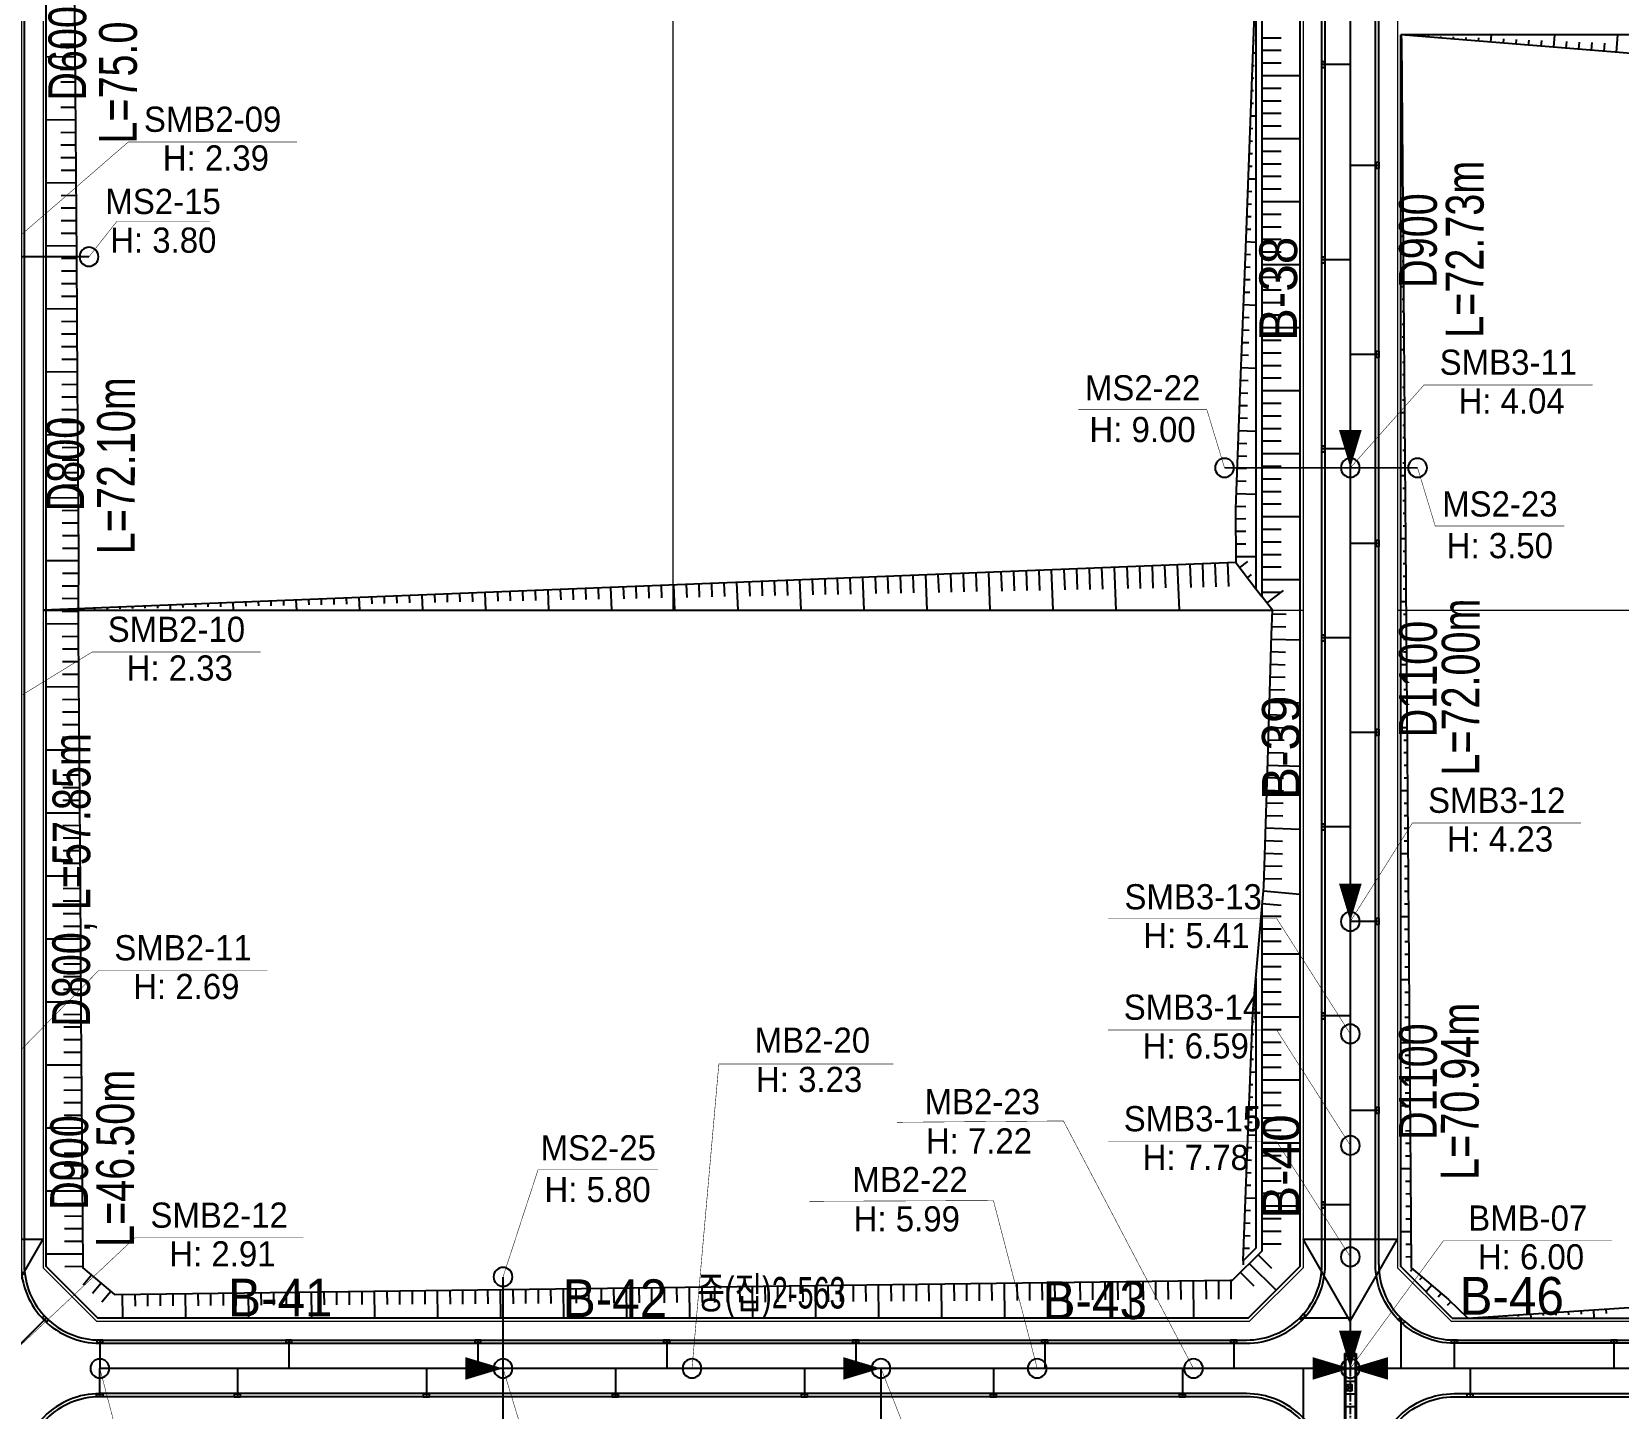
# Model space of a CAD drawing. Extents: x 230860 to 235519, y 342878 to 344985.
# Drawn here: x 232690.6 to 232942.4, y 343612.6 to 343831.1 of the extents above; entities that cross this region are included whole.
import ezdxf
from ezdxf.enums import TextEntityAlignment as Align

# ---------------------------------------------------------------- set-up
doc = ezdxf.new("R2010")
doc.units = 0
doc.linetypes.add('CENTER', pattern=[2, 1.25, -0.25, 0.25, -0.25])
for name, color, linetype in [('##L형측구', 8, 'Continuous'), ('##보도', 3, 'Continuous'), ('CE-SLOP-FILL', 9, 'Continuous'), ('MN info M1', 2, 'Continuous'), ('PCBOX', 150, 'Continuous'), ('storm_2호 우수받이', 1, 'Continuous'), ('storm_arrow', 7, 'Continuous'), ('storm_MH', 2, 'Continuous'), ('storm_pipe dia_length', 7, 'Continuous'), ('storm_pipe text', 1, 'Continuous'), ('도로시종점', 1, 'Continuous'), ('맨홀(지구)', 2, 'Continuous'), ('맨홀지시선', 7, 'Continuous'), ('블록맨홀', 1, 'Continuous')]:
    doc.layers.add(name, color=color, linetype=linetype)
for name, color, linetype, lineweight in [('00_도로_계획선', 7, 'Continuous', 0), ('0_도로명', 7, 'Continuous', 0), ('0_획지경계선', 8, 'Continuous', 5), ('storm_pipe', 160, 'Continuous', 30)]:
    doc.layers.add(name, color=color, linetype=linetype, lineweight=lineweight)
doc.styles.get("Standard").update_dxf_attribs({"font": 'Dotum.TTF'})
doc.styles.add('스타일1', font='H2HDRM.TTF')

# ---------------------------------------------------------------- blocks, each defined once
blk = doc.blocks.new('1')
at = {"layer": 'storm_MH', "flags": 128}
blk.add_lwpolyline([(-0.75, 0, 1), (0.75, 0, 1)], format="xyb", close=True, dxfattribs=at)
blk = doc.blocks.new('A$C5C727840')
at = {"layer": '맨홀(지구)', "linetype": 'Continuous'}
blk.add_lwpolyline([(0, 0.9), (0, 0), (0.9, 0), (0.9, 0.9)], close=True, dxfattribs=at)
for points in [[(0.9, 0), (0, 0.9)], [(0, 0), (0.9, 0.9)]]:
    blk.add_lwpolyline(points, dxfattribs=at)

msp = doc.modelspace()

# ---------------------------------------------------------------- linework, layer by layer
at = {"layer": '##L형측구'}
for points in [[(233066.052, 343634.475, -0.3927602), (233053.586, 343622.897), (232916.401, 343622.897, -0.4142136), (232903.901, 343635.397), (232903.901, 344044.966), (232905.651, 344060.255), (232905.651, 344072.691, -0.2012258), (232910.588, 344084.462, 0.2422778), (232914.965, 344097.717, -0.2929377), (232916.916, 344102.164), (232917.13, 344102.307, -0.3516533), (232922.741, 344101.807, -0.3516533)], [(232454.108, 343318.9), (232683.01, 343101.521), (232765.343, 343189.233, 0.1907054), (232903.901, 343539.3), (232903.901, 343602.397, -0.4142136), (232916.401, 343614.897), (233054.416, 343614.897, -0.4253475), (233066.907, 343601.924)]]:
    msp.add_lwpolyline(points, format="xyb", dxfattribs=at)
for points in [[(232704.401, 344091.341, 0.4142136), (232688.901, 344075.841), (232688.901, 343635.397, 0.4142136), (232701.401, 343622.897), (232883.401, 343622.897, 0.4142136), (232895.901, 343635.397), (232895.901, 344044.966), (232894.151, 344060.255), (232894.151, 344072.691, 0.2012258), (232889.214, 344084.462, -0.0044488), (232889.022, 344084.654, 0.2012258), (232877.252, 344089.591), (232864.815, 344089.591), (232849.526, 344091.341)], [(232883.401, 343614.897), (232701.401, 343614.897, 0.4142136), (232688.901, 343602.397), (232688.901, 343542.7, -0.1897204), (232607.475, 343335.83), (232541.009, 343264.479, 0.4114), (232541.548, 343246.895), (232673.563, 343121.525, 0.4160307), (232691.288, 343122.038), (232759.643, 343194.916, 0.1906051), (232895.901, 343539.366), (232895.901, 343602.397, 0.4142136)]]:
    msp.add_lwpolyline(points, format="xyb", close=True, dxfattribs=at)
at = {"layer": '##보도', "color": 8}
for points in [[(232704.401, 344090.841, 0.4142136), (232689.401, 344075.841), (232689.401, 343635.397, 0.4142136), (232701.401, 343623.397), (232883.401, 343623.397, 0.4142136), (232895.401, 343635.397), (232895.401, 344044.937), (232893.651, 344060.226), (232893.651, 344072.691, 0.2012258), (232888.864, 344084.105, -0.0044488), (232888.665, 344084.303, 0.2012258), (232877.252, 344089.091), (232864.787, 344089.091), (232849.498, 344090.841), (232704.401, 344090.841)], [(232904.401, 343635.397, 0.4142136), (232916.401, 343623.397)], [(232683.032, 343100.811), (232765.843, 343189.101, 0.1906051), (232904.401, 343539.366), (232904.401, 343602.397, -0.4142136), (232916.401, 343614.397), (233054.416, 343614.397)]]:
    msp.add_lwpolyline(points, format="xyb", dxfattribs=at)
for points in [[(232904.401, 343635.397), (232904.401, 344044.937)], [(232916.401, 343623.397), (233053.586, 343623.397)]]:
    msp.add_lwpolyline(points, dxfattribs=at)
msp.add_lwpolyline([(232883.401, 343614.397), (232701.401, 343614.397, 0.4142136), (232689.401, 343602.397), (232689.401, 343542.7, -0.1897204), (232607.841, 343335.489), (232541.375, 343264.138, 0.4114), (232541.892, 343247.257), (232673.907, 343121.888, 0.4160307), (232690.923, 343122.38), (232759.278, 343195.258, 0.1906051), (232895.401, 343539.366), (232895.401, 343602.397, 0.4142136)], format="xyb", close=True, dxfattribs=at)
at = {"layer": '00_도로_계획선', "linetype": 'Continuous'}
for points in [[(232692.401, 344077.234), (232692.401, 343634.882)], [(232907.401, 344044.766), (232907.401, 343634.882)], [(232700.886, 343626.397), (232692.401, 343634.882)], [(232892.401, 343634.882), (232883.916, 343626.397)], [(232915.886, 343626.397), (232907.401, 343634.882)], [(232700.886, 343626.397), (232883.916, 343626.397)], [(232915.886, 343626.397), (233058.092, 343626.397)]]:
    msp.add_lwpolyline(points, dxfattribs=at)
at = {"layer": '00_도로_계획선', "linetype": 'Continuous', "flags": 128}
msp.add_lwpolyline([(232892.401, 344044.766), (232892.401, 343634.882)], dxfattribs=at)
at = {"layer": '0_획지경계선'}
msp.add_line((232792.401, 343739.229), (232792.401, 343982.776), dxfattribs=at)
for points in [[(232692.401, 343739.229), (232892.401, 343739.229)], [(232907.401, 343739.229), (233016.391, 343739.229)]]:
    msp.add_lwpolyline(points, dxfattribs=at)
at = {"layer": 'CE-SLOP-FILL', "color": 8}
for p, q in [((232697.418, 343831.05), (232695.16, 343831.034)), ((232697.433, 343829.05), (232695.167, 343829.034)), ((232884.494, 343829.717), (232884.698, 343829.709)), ((232885.901, 343830.108), (232888.901, 343830.108)), ((232908.274, 343830.54), (232908.275, 343830.553)), ((232910.268, 343830.379), (232910.275, 343830.472)), ((232912.261, 343830.217), (232912.29, 343830.566)), ((232914.255, 343830.055), (232914.275, 343830.311)), ((232916.248, 343829.893), (232916.275, 343830.23)), ((232918.242, 343829.732), (232918.275, 343830.149)), ((232920.235, 343829.57), (232920.275, 343830.068)), ((232922.229, 343829.408), (232922.322, 343830.566)), ((232924.222, 343829.246), (232924.276, 343829.906)), ((232926.215, 343829.085), (232926.276, 343829.825)), ((232928.209, 343828.923), (232928.276, 343829.744)), ((232930.202, 343828.761), (232930.276, 343829.664)), ((232932.196, 343828.599), (232932.355, 343830.566)), ((232934.189, 343828.437), (232934.276, 343829.502)), ((232936.183, 343828.276), (232936.276, 343829.421)), ((232938.176, 343828.114), (232938.276, 343829.34)), ((232940.17, 343827.952), (232940.276, 343829.259)), ((232942.163, 343827.79), (232942.388, 343830.566)), ((232697.448, 343827.05), (232692.901, 343827.017)), ((232884.419, 343827.719), (232884.901, 343827.7)), ((232885.901, 343828.108), (232888.901, 343828.108)), ((232908.051, 343828.58), (232907.976, 343828.579)), ((232908.067, 343826.58), (232907.984, 343826.579)), ((232697.462, 343825.05), (232695.182, 343825.034)), ((232884.268, 343823.721), (232884.584, 343823.709)), ((232884.343, 343825.72), (232884.622, 343825.709)), ((232885.901, 343826.108), (232888.901, 343826.108)), ((232885.901, 343824.108), (232891.901, 343824.108)), ((232908.083, 343824.58), (232907.992, 343824.579)), ((232697.477, 343823.051), (232695.189, 343823.034)), ((232884.192, 343821.723), (232884.547, 343821.709)), ((232885.901, 343822.108), (232888.901, 343822.108)), ((232908.098, 343822.58), (232908, 343822.579)), ((232697.491, 343821.051), (232695.196, 343821.034)), ((232697.506, 343819.051), (232695.203, 343819.034)), ((232884.117, 343819.724), (232884.509, 343819.709)), ((232885.901, 343820.108), (232888.901, 343820.108)), ((232908.114, 343820.58), (232907.901, 343820.578)), ((232697.52, 343817.051), (232692.901, 343817.017)), ((232884.041, 343817.726), (232884.901, 343817.693)), ((232885.901, 343818.108), (232888.901, 343818.108)), ((232908.13, 343818.58), (232908.015, 343818.579)), ((232908.145, 343816.58), (232908.023, 343816.579)), ((232697.535, 343815.051), (232695.218, 343815.034)), ((232883.89, 343813.729), (232884.395, 343813.709)), ((232883.965, 343815.727), (232884.433, 343815.709)), ((232885.901, 343816.108), (232888.901, 343816.108)), ((232885.901, 343814.108), (232891.901, 343814.108)), ((232908.161, 343814.58), (232908.031, 343814.579)), ((232697.55, 343813.051), (232695.225, 343813.034)), ((232883.814, 343811.73), (232884.358, 343811.709)), ((232885.901, 343812.108), (232888.901, 343812.108)), ((232908.176, 343812.58), (232908.039, 343812.579)), ((232697.564, 343811.051), (232695.233, 343811.034)), ((232697.579, 343809.051), (232695.24, 343809.034)), ((232883.739, 343809.731), (232884.32, 343809.709)), ((232885.901, 343810.108), (232888.901, 343810.108)), ((232908.192, 343810.58), (232907.901, 343810.578)), ((232908.208, 343808.58), (232908.054, 343808.579)), ((232697.593, 343807.051), (232692.901, 343807.017)), ((232883.663, 343807.733), (232884.901, 343807.686)), ((232885.901, 343808.108), (232888.901, 343808.108)), ((232885.901, 343806.108), (232888.901, 343806.108)), ((232908.223, 343806.58), (232908.062, 343806.579)), ((232697.608, 343805.051), (232695.254, 343805.034)), ((232883.512, 343803.736), (232884.207, 343803.709)), ((232883.588, 343805.734), (232884.244, 343805.709)), ((232885.901, 343804.108), (232891.901, 343804.108)), ((232908.239, 343804.58), (232908.07, 343804.579)), ((232697.623, 343803.051), (232695.262, 343803.034)), ((232697.637, 343801.051), (232695.269, 343801.034)), ((232883.437, 343801.737), (232884.169, 343801.709)), ((232885.901, 343802.108), (232888.901, 343802.108)), ((232908.255, 343802.58), (232908.078, 343802.579)), ((232697.652, 343799.051), (232695.276, 343799.034)), ((232883.361, 343799.739), (232884.131, 343799.709)), ((232885.901, 343800.108), (232888.901, 343800.108)), ((232908.27, 343800.58), (232907.901, 343800.578)), ((232908.286, 343798.581), (232908.094, 343798.579)), ((232697.666, 343797.051), (232692.901, 343797.016)), ((232883.286, 343797.74), (232884.901, 343797.679)), ((232885.901, 343798.108), (232888.901, 343798.108)), ((232885.901, 343796.108), (232888.901, 343796.108)), ((232908.302, 343796.581), (232908.101, 343796.579)), ((232697.681, 343795.051), (232695.291, 343795.034)), ((232883.135, 343793.743), (232884.018, 343793.709)), ((232883.21, 343795.741), (232884.056, 343795.709)), ((232885.901, 343794.108), (232891.901, 343794.108)), ((232908.317, 343794.581), (232908.109, 343794.579)), ((232697.695, 343793.051), (232695.298, 343793.034)), ((232697.71, 343791.051), (232695.306, 343791.034)), ((232883.059, 343791.744), (232883.98, 343791.709)), ((232885.901, 343792.108), (232888.901, 343792.108)), ((232908.333, 343792.581), (232908.117, 343792.579)), ((232697.725, 343789.051), (232695.313, 343789.034)), ((232882.984, 343789.746), (232883.942, 343789.709)), ((232885.901, 343790.108), (232888.901, 343790.108)), ((232908.349, 343790.581), (232907.901, 343790.577)), ((232908.364, 343788.581), (232908.133, 343788.579)), ((232697.739, 343787.051), (232692.901, 343787.016)), ((232882.908, 343787.747), (232884.901, 343787.672)), ((232885.901, 343788.108), (232888.901, 343788.108)), ((232885.901, 343786.108), (232888.901, 343786.108)), ((232908.38, 343786.581), (232908.14, 343786.579)), ((232697.754, 343785.052), (232695.327, 343785.034)), ((232882.757, 343783.75), (232883.829, 343783.709)), ((232882.832, 343785.749), (232883.867, 343785.709)), ((232885.901, 343784.108), (232891.901, 343784.108)), ((232908.395, 343784.581), (232908.148, 343784.579)), ((232697.768, 343783.052), (232695.335, 343783.034)), ((232697.783, 343781.052), (232695.342, 343781.034)), ((232882.681, 343781.751), (232883.791, 343781.709)), ((232885.901, 343782.108), (232888.901, 343782.108)), ((232908.411, 343782.581), (232908.156, 343782.579)), ((232697.798, 343779.052), (232695.349, 343779.034)), ((232882.606, 343779.753), (232883.753, 343779.709)), ((232885.901, 343780.108), (232888.901, 343780.108)), ((232908.427, 343780.581), (232907.901, 343780.577)), ((232908.442, 343778.581), (232908.172, 343778.579)), ((232697.812, 343777.052), (232692.901, 343777.016)), ((232882.53, 343777.754), (232884.901, 343777.665)), ((232885.901, 343778.108), (232888.901, 343778.108)), ((232885.901, 343776.108), (232888.901, 343776.108)), ((232908.458, 343776.581), (232908.18, 343776.579)), ((232697.827, 343775.052), (232695.364, 343775.034)), ((232882.379, 343773.757), (232883.64, 343773.709)), ((232882.455, 343775.756), (232883.678, 343775.709)), ((232885.901, 343774.108), (232891.901, 343774.108)), ((232908.474, 343774.581), (232908.187, 343774.579)), ((232697.841, 343773.052), (232695.371, 343773.034)), ((232697.856, 343771.052), (232695.378, 343771.034)), ((232882.304, 343771.759), (232883.602, 343771.709)), ((232885.901, 343772.108), (232888.901, 343772.108)), ((232908.489, 343772.581), (232908.195, 343772.579)), ((232697.87, 343769.052), (232695.386, 343769.034)), ((232882.228, 343769.76), (232883.565, 343769.709)), ((232885.901, 343770.108), (232888.901, 343770.108)), ((232908.505, 343770.581), (232907.901, 343770.577)), ((232908.521, 343768.581), (232908.211, 343768.579)), ((232697.885, 343767.052), (232692.901, 343767.016)), ((232882.153, 343767.761), (232884.901, 343767.658)), ((232885.901, 343768.108), (232888.901, 343768.108)), ((232885.901, 343766.108), (232888.901, 343766.108)), ((232908.536, 343766.582), (232908.219, 343766.579)), ((232697.9, 343765.052), (232695.4, 343765.034)), ((232882.002, 343763.764), (232883.451, 343763.709)), ((232882.077, 343765.763), (232883.489, 343765.709)), ((232885.901, 343764.108), (232891.901, 343764.108)), ((232908.552, 343764.582), (232908.226, 343764.579)), ((232697.914, 343763.052), (232695.408, 343763.034)), ((232697.929, 343761.052), (232695.415, 343761.034)), ((232881.926, 343761.766), (232883.414, 343761.709)), ((232885.901, 343762.108), (232888.901, 343762.108)), ((232908.568, 343762.582), (232908.234, 343762.579)), ((232697.943, 343759.052), (232695.422, 343759.034)), ((232881.851, 343759.767), (232883.376, 343759.709)), ((232885.901, 343760.108), (232888.901, 343760.108)), ((232908.583, 343760.582), (232907.901, 343760.576)), ((232908.599, 343758.582), (232908.25, 343758.579)), ((232697.958, 343757.052), (232692.901, 343757.015)), ((232881.7, 343755.77), (232883.3, 343755.709)), ((232881.775, 343757.769), (232884.901, 343757.65)), ((232885.901, 343758.108), (232888.901, 343758.108)), ((232885.901, 343756.108), (232888.901, 343756.108)), ((232908.614, 343756.582), (232908.258, 343756.579)), ((232697.973, 343755.052), (232695.437, 343755.034)), ((232881.687, 343753.77), (232883.294, 343753.774)), ((232885.901, 343754.108), (232891.901, 343754.108)), ((232908.63, 343754.582), (232908.266, 343754.579)), ((232697.987, 343753.052), (232695.444, 343753.034)), ((232698.002, 343751.052), (232695.451, 343751.034)), ((232881.693, 343751.77), (232883.297, 343751.774)), ((232885.901, 343752.108), (232888.901, 343752.108)), ((232908.646, 343752.582), (232908.273, 343752.579)), ((232698.016, 343749.052), (232695.459, 343749.034)), ((232881.698, 343749.77), (232883.299, 343749.774)), ((232885.901, 343750.108), (232888.901, 343750.108)), ((232908.661, 343750.582), (232907.901, 343750.576)), ((232908.677, 343748.582), (232908.289, 343748.579)), ((232698.028, 343747.053), (232692.901, 343747.101)), ((232852.433, 343745.631), (232852.689, 343739.229)), ((232854.431, 343745.711), (232854.561, 343742.47)), ((232856.43, 343745.79), (232856.561, 343742.51)), ((232858.428, 343745.87), (232858.561, 343742.55)), ((232860.427, 343745.95), (232860.561, 343742.59)), ((232862.425, 343746.03), (232862.697, 343739.229)), ((232864.423, 343746.11), (232864.561, 343742.67)), ((232866.422, 343746.19), (232866.561, 343742.71)), ((232868.42, 343746.27), (232868.561, 343742.75)), ((232870.419, 343746.35), (232870.561, 343742.79)), ((232872.417, 343746.43), (232872.705, 343739.229)), ((232874.415, 343746.51), (232874.561, 343742.87)), ((232876.414, 343746.59), (232876.561, 343742.91)), ((232878.412, 343746.67), (232878.561, 343742.95)), ((232880.411, 343746.75), (232880.561, 343742.99)), ((232881.703, 343747.77), (232884.901, 343747.779)), ((232882.334, 343745.984), (232883.617, 343746.97)), ((232885.901, 343748.108), (232888.901, 343748.108)), ((232885.901, 343746.108), (232888.901, 343746.108)), ((232908.693, 343746.582), (232908.297, 343746.579)), ((232698.009, 343745.053), (232695.455, 343745.077)), ((232790.483, 343743.153), (232790.561, 343741.191)), ((232792.481, 343743.233), (232792.641, 343739.229)), ((232794.479, 343743.312), (232794.561, 343741.271)), ((232796.478, 343743.392), (232796.561, 343741.311)), ((232798.476, 343743.472), (232798.561, 343741.351)), ((232800.475, 343743.552), (232800.561, 343741.391)), ((232802.473, 343743.632), (232802.649, 343739.229)), ((232804.471, 343743.712), (232804.561, 343741.471)), ((232806.47, 343743.792), (232806.561, 343741.511)), ((232808.468, 343743.872), (232808.561, 343741.551)), ((232810.467, 343743.952), (232810.561, 343741.591)), ((232812.465, 343744.032), (232812.657, 343739.229)), ((232814.463, 343744.112), (232814.561, 343741.671)), ((232816.462, 343744.192), (232816.561, 343741.711)), ((232818.46, 343744.272), (232818.561, 343741.75)), ((232820.459, 343744.352), (232820.561, 343741.79)), ((232822.457, 343744.432), (232822.665, 343739.229)), ((232824.455, 343744.511), (232824.561, 343741.87)), ((232826.454, 343744.591), (232826.561, 343741.91)), ((232828.452, 343744.671), (232828.561, 343741.95)), ((232830.451, 343744.751), (232830.561, 343741.99)), ((232832.449, 343744.831), (232832.673, 343739.229)), ((232834.447, 343744.911), (232834.561, 343742.07)), ((232836.446, 343744.991), (232836.561, 343742.11)), ((232838.444, 343745.071), (232838.561, 343742.15)), ((232840.443, 343745.151), (232840.561, 343742.19)), ((232842.441, 343745.231), (232842.681, 343739.229)), ((232844.439, 343745.311), (232844.561, 343742.27)), ((232846.438, 343745.391), (232846.561, 343742.31)), ((232848.436, 343745.471), (232848.561, 343742.35)), ((232850.435, 343745.551), (232850.561, 343742.39)), ((232883.552, 343744.398), (232884.227, 343744.916)), ((232885.901, 343744.108), (232891.901, 343744.108)), ((232908.708, 343744.582), (232908.305, 343744.579)), ((232697.972, 343741.053), (232695.436, 343741.077)), ((232697.991, 343743.053), (232695.446, 343743.077)), ((232726.534, 343740.595), (232726.561, 343739.912)), ((232728.532, 343740.675), (232728.561, 343739.952)), ((232730.53, 343740.754), (232730.561, 343739.992)), ((232732.529, 343740.834), (232732.593, 343739.229)), ((232734.527, 343740.914), (232734.561, 343740.072)), ((232736.526, 343740.994), (232736.561, 343740.112)), ((232738.524, 343741.074), (232738.561, 343740.152)), ((232740.522, 343741.154), (232740.561, 343740.192)), ((232742.521, 343741.234), (232742.601, 343739.229)), ((232744.519, 343741.314), (232744.561, 343740.272)), ((232746.518, 343741.394), (232746.561, 343740.312)), ((232748.516, 343741.474), (232748.561, 343740.352)), ((232750.515, 343741.554), (232750.561, 343740.392)), ((232752.513, 343741.634), (232752.609, 343739.229)), ((232754.511, 343741.714), (232754.561, 343740.472)), ((232756.51, 343741.794), (232756.561, 343740.511)), ((232758.508, 343741.874), (232758.561, 343740.551)), ((232760.507, 343741.954), (232760.561, 343740.591)), ((232762.505, 343742.033), (232762.617, 343739.229)), ((232764.503, 343742.113), (232764.561, 343740.671)), ((232766.502, 343742.193), (232766.561, 343740.711)), ((232768.5, 343742.273), (232768.561, 343740.751)), ((232770.499, 343742.353), (232770.561, 343740.791)), ((232772.497, 343742.433), (232772.625, 343739.229)), ((232774.495, 343742.513), (232774.561, 343740.871)), ((232776.494, 343742.593), (232776.561, 343740.911)), ((232778.492, 343742.673), (232778.561, 343740.951)), ((232780.491, 343742.753), (232780.561, 343740.991)), ((232782.489, 343742.833), (232782.633, 343739.229)), ((232784.487, 343742.913), (232784.561, 343741.071)), ((232786.486, 343742.993), (232786.561, 343741.111)), ((232788.484, 343743.073), (232788.561, 343741.151)), ((232884.77, 343742.812), (232884.836, 343742.862)), ((232885.901, 343742.108), (232888.901, 343742.108)), ((232886.652, 343740.363), (232889.276, 343742.379)), ((232908.74, 343740.582), (232907.901, 343740.576)), ((232908.724, 343742.582), (232908.312, 343742.579)), ((232692.561, 343739.236), (232692.561, 343739.229)), ((232694.559, 343739.316), (232694.561, 343739.272)), ((232697.956, 343739.053), (232695.428, 343739.035)), ((232696.558, 343739.396), (232696.561, 343739.312)), ((232698.556, 343739.476), (232698.561, 343739.352)), ((232700.554, 343739.555), (232700.561, 343739.392)), ((232702.553, 343739.635), (232702.569, 343739.229)), ((232704.551, 343739.715), (232704.561, 343739.472)), ((232706.55, 343739.795), (232706.561, 343739.512)), ((232708.548, 343739.875), (232708.561, 343739.552)), ((232710.546, 343739.955), (232710.561, 343739.592)), ((232712.545, 343740.035), (232712.577, 343739.229)), ((232714.543, 343740.115), (232714.561, 343739.672)), ((232716.542, 343740.195), (232716.561, 343739.712)), ((232718.54, 343740.275), (232718.561, 343739.752)), ((232720.538, 343740.355), (232720.561, 343739.792)), ((232722.537, 343740.435), (232722.585, 343739.229)), ((232724.535, 343740.515), (232724.561, 343739.872)), ((232887.505, 343738.659), (232889.703, 343738.591)), ((232908.755, 343738.582), (232908.328, 343738.579)), ((232697.97, 343737.053), (232692.901, 343737.017)), ((232887.443, 343736.66), (232889.672, 343736.591)), ((232908.771, 343736.582), (232908.336, 343736.579)), ((232697.984, 343735.053), (232695.443, 343735.035)), ((232697.999, 343733.053), (232695.45, 343733.035)), ((232887.381, 343734.661), (232891.901, 343734.521)), ((232908.787, 343734.583), (232908.344, 343734.579)), ((232698.013, 343731.053), (232695.457, 343731.035)), ((232887.257, 343730.663), (232889.579, 343730.591)), ((232887.319, 343732.662), (232889.61, 343732.591)), ((232908.818, 343730.583), (232907.901, 343730.575)), ((232908.802, 343732.583), (232908.352, 343732.579)), ((232698.027, 343729.053), (232695.464, 343729.035)), ((232887.195, 343728.664), (232889.548, 343728.591)), ((232908.833, 343728.583), (232908.367, 343728.579)), ((232698.041, 343727.053), (232692.901, 343727.017)), ((232887.133, 343726.665), (232889.517, 343726.591)), ((232908.849, 343726.583), (232908.375, 343726.579)), ((232698.056, 343725.053), (232695.478, 343725.035)), ((232698.07, 343723.053), (232695.485, 343723.035)), ((232887.071, 343724.666), (232891.901, 343724.516)), ((232908.865, 343724.583), (232908.383, 343724.579)), ((232698.084, 343721.053), (232695.493, 343721.035)), ((232886.948, 343720.667), (232889.424, 343720.591)), ((232887.01, 343722.667), (232889.455, 343722.591)), ((232908.896, 343720.583), (232907.901, 343720.575)), ((232908.88, 343722.583), (232908.391, 343722.579)), ((232698.098, 343719.053), (232695.5, 343719.035)), ((232886.886, 343718.668), (232889.393, 343718.591)), ((232908.912, 343718.583), (232908.406, 343718.579)), ((232698.113, 343717.053), (232692.901, 343717.016)), ((232886.824, 343716.669), (232889.362, 343716.591)), ((232908.927, 343716.583), (232908.414, 343716.579)), ((232698.127, 343715.053), (232695.514, 343715.035)), ((232698.141, 343713.054), (232695.521, 343713.035)), ((232886.762, 343714.67), (232891.901, 343714.511)), ((232908.943, 343714.583), (232908.422, 343714.579)), ((232698.155, 343711.054), (232695.528, 343711.035)), ((232886.638, 343710.672), (232889.27, 343710.591)), ((232886.7, 343712.671), (232889.3, 343712.591)), ((232908.974, 343710.583), (232907.901, 343710.575)), ((232908.959, 343712.583), (232908.43, 343712.579)), ((232698.17, 343709.054), (232695.535, 343709.035)), ((232886.576, 343708.673), (232889.239, 343708.591)), ((232908.99, 343708.583), (232908.445, 343708.579)), ((232698.184, 343707.054), (232692.901, 343707.016)), ((232886.514, 343706.674), (232889.208, 343706.591)), ((232909.005, 343706.583), (232908.453, 343706.579)), ((232698.198, 343705.054), (232695.55, 343705.035)), ((232698.212, 343703.054), (232695.557, 343703.035)), ((232886.452, 343704.675), (232891.901, 343704.506)), ((232909.021, 343704.583), (232908.461, 343704.579)), ((232698.227, 343701.054), (232695.564, 343701.035)), ((232886.328, 343700.677), (232889.115, 343700.591)), ((232886.39, 343702.676), (232889.146, 343702.591)), ((232909.052, 343700.584), (232907.901, 343700.575)), ((232909.037, 343702.583), (232908.469, 343702.579)), ((232698.241, 343699.054), (232695.571, 343699.035)), ((232886.266, 343698.678), (232889.084, 343698.591)), ((232909.068, 343698.584), (232908.485, 343698.579)), ((232698.255, 343697.054), (232692.901, 343697.016)), ((232886.205, 343696.679), (232889.053, 343696.591)), ((232909.084, 343696.584), (232908.492, 343696.579)), ((232698.269, 343695.054), (232695.585, 343695.035)), ((232698.284, 343693.054), (232695.592, 343693.035)), ((232886.106, 343694.682), (232891.901, 343694.177)), ((232909.099, 343694.584), (232908.5, 343694.579)), ((232698.298, 343691.054), (232695.599, 343691.035)), ((232885.901, 343690.691), (232888.901, 343690.691)), ((232885.932, 343692.69), (232888.917, 343692.43)), ((232909.131, 343690.584), (232907.901, 343690.574)), ((232909.115, 343692.584), (232908.508, 343692.579)), ((232698.312, 343689.054), (232695.607, 343689.035)), ((232885.901, 343688.691), (232888.901, 343688.691)), ((232909.146, 343688.584), (232908.524, 343688.579)), ((232698.326, 343687.054), (232692.901, 343687.016)), ((232885.901, 343686.691), (232888.901, 343686.691)), ((232909.162, 343686.584), (232908.531, 343686.579)), ((232698.341, 343685.054), (232695.621, 343685.035)), ((232698.355, 343683.054), (232695.628, 343683.035)), ((232885.901, 343684.691), (232891.901, 343684.691)), ((232885.901, 343682.691), (232888.901, 343682.691)), ((232909.178, 343684.584), (232908.539, 343684.579)), ((232698.369, 343681.054), (232695.635, 343681.035)), ((232885.901, 343680.691), (232888.901, 343680.691)), ((232909.209, 343680.584), (232907.901, 343680.574)), ((232909.193, 343682.584), (232908.547, 343682.579)), ((232698.383, 343679.054), (232695.642, 343679.035)), ((232884.648, 343677.957), (232884.775, 343677.946)), ((232884.822, 343679.949), (232884.862, 343679.946)), ((232885.901, 343678.691), (232888.901, 343678.691)), ((232909.224, 343678.584), (232908.563, 343678.579)), ((232698.398, 343677.054), (232692.901, 343677.015)), ((232884.475, 343675.964), (232884.901, 343675.927)), ((232885.901, 343676.691), (232888.901, 343676.691)), ((232909.24, 343676.584), (232908.571, 343676.579)), ((232698.412, 343675.055), (232695.656, 343675.035)), ((232698.426, 343673.055), (232695.664, 343673.035)), ((232884.367, 343673.968), (232884.634, 343673.957)), ((232885.901, 343674.691), (232891.901, 343674.691)), ((232885.901, 343672.691), (232888.901, 343672.691)), ((232909.256, 343674.584), (232908.578, 343674.579)), ((232909.271, 343672.584), (232908.586, 343672.579)), ((232698.44, 343671.055), (232695.671, 343671.035)), ((232884.289, 343671.969), (232884.595, 343671.957)), ((232885.901, 343670.691), (232888.901, 343670.691)), ((232909.287, 343670.584), (232907.901, 343670.574)), ((232698.454, 343669.055), (232695.678, 343669.035)), ((232884.133, 343667.972), (232884.517, 343667.957)), ((232884.211, 343669.971), (232884.556, 343669.957)), ((232885.901, 343668.691), (232888.901, 343668.691)), ((232909.303, 343668.585), (232908.602, 343668.579)), ((232698.469, 343667.055), (232692.901, 343667.015)), ((232698.483, 343665.055), (232695.692, 343665.035)), ((232884.055, 343665.974), (232884.901, 343665.941)), ((232885.901, 343666.691), (232888.901, 343666.691)), ((232909.318, 343666.585), (232908.61, 343666.579)), ((232698.497, 343663.055), (232695.699, 343663.035)), ((232883.978, 343663.975), (232884.439, 343663.957)), ((232885.901, 343664.691), (232891.901, 343664.691)), ((232885.901, 343662.691), (232888.901, 343662.691)), ((232909.334, 343664.585), (232908.618, 343664.579)), ((232909.35, 343662.585), (232908.625, 343662.579)), ((232698.511, 343661.055), (232695.706, 343661.035)), ((232883.9, 343661.977), (232884.4, 343661.957)), ((232885.901, 343660.691), (232888.901, 343660.691)), ((232909.365, 343660.585), (232907.901, 343660.573)), ((232698.526, 343659.055), (232695.713, 343659.035)), ((232883.744, 343657.98), (232884.323, 343657.957)), ((232883.822, 343659.978), (232884.361, 343659.957)), ((232885.901, 343658.691), (232888.901, 343658.691)), ((232909.381, 343658.585), (232908.641, 343658.579)), ((232698.54, 343657.055), (232692.901, 343657.015)), ((232698.554, 343655.055), (232695.728, 343655.035)), ((232883.666, 343655.981), (232884.901, 343655.933)), ((232885.901, 343656.691), (232888.901, 343656.691)), ((232909.397, 343656.585), (232908.649, 343656.579)), ((232698.568, 343653.055), (232695.735, 343653.035)), ((232883.59, 343653.983), (232884.245, 343653.958)), ((232885.901, 343654.691), (232891.901, 343654.691)), ((232885.901, 343652.691), (232888.901, 343652.691)), ((232909.412, 343654.585), (232908.657, 343654.579)), ((232909.428, 343652.585), (232908.664, 343652.579)), ((232698.583, 343651.055), (232695.742, 343651.035)), ((232883.438, 343649.986), (232884.17, 343649.958)), ((232883.514, 343651.984), (232884.208, 343651.958)), ((232885.901, 343650.691), (232888.901, 343650.691)), ((232909.443, 343650.585), (232907.901, 343650.573)), ((232698.597, 343649.055), (232695.749, 343649.035)), ((232883.362, 343647.987), (232884.132, 343647.958)), ((232885.901, 343648.691), (232888.901, 343648.691)), ((232909.457, 343648.585), (232908.679, 343648.58)), ((232698.611, 343647.055), (232692.901, 343647.015)), ((232698.625, 343645.055), (232695.763, 343645.035)), ((232883.287, 343645.989), (232884.901, 343645.928)), ((232885.901, 343646.691), (232888.901, 343646.691)), ((232909.47, 343646.585), (232908.686, 343646.58)), ((232698.64, 343643.055), (232695.77, 343643.035)), ((232883.211, 343643.99), (232884.056, 343643.958)), ((232885.901, 343644.691), (232891.901, 343644.691)), ((232885.901, 343642.691), (232888.901, 343642.691)), ((232909.483, 343644.585), (232908.692, 343644.58)), ((232909.496, 343642.585), (232908.698, 343642.58)), ((232698.654, 343641.055), (232695.777, 343641.035)), ((232883.059, 343639.993), (232883.98, 343639.958)), ((232883.135, 343641.992), (232884.018, 343641.958)), ((232885.901, 343640.691), (232888.901, 343640.691)), ((232909.509, 343640.585), (232907.901, 343640.575)), ((232698.668, 343639.055), (232695.785, 343639.035)), ((232882.984, 343637.994), (232883.91, 343637.959)), ((232885.901, 343638.691), (232888.901, 343638.691)), ((232909.521, 343638.585), (232908.711, 343638.58)), ((232698.682, 343637.055), (232692.901, 343637.014)), ((232698.697, 343635.056), (232695.836, 343635.035)), ((232883.862, 343635.536), (232888.105, 343631.293)), ((232885.276, 343636.95), (232887.397, 343634.829)), ((232909.534, 343636.585), (232908.718, 343636.58)), ((232700.092, 343633.702), (232698.761, 343632.131)), ((232701.618, 343632.409), (232700.234, 343630.775)), ((232832.959, 343632.287), (232832.993, 343629.592)), ((232834.959, 343632.313), (232835.028, 343626.897)), ((232836.958, 343632.338), (232836.993, 343629.618)), ((232838.958, 343632.364), (232838.993, 343629.63)), ((232840.958, 343632.389), (232840.993, 343629.643)), ((232842.958, 343632.415), (232842.993, 343629.656)), ((232844.958, 343632.44), (232845.028, 343626.897)), ((232846.958, 343632.466), (232846.993, 343629.681)), ((232848.957, 343632.491), (232848.993, 343629.694)), ((232850.957, 343632.517), (232850.993, 343629.707)), ((232852.957, 343632.542), (232852.993, 343629.72)), ((232854.957, 343632.568), (232855.029, 343626.897)), ((232856.957, 343632.593), (232856.993, 343629.745)), ((232858.957, 343632.619), (232858.993, 343629.758)), ((232860.956, 343632.644), (232860.993, 343629.771)), ((232862.956, 343632.67), (232862.993, 343629.783)), ((232864.956, 343632.695), (232865.03, 343626.897)), ((232866.956, 343632.72), (232866.993, 343629.809)), ((232868.956, 343632.746), (232868.993, 343629.822)), ((232870.956, 343632.771), (232870.993, 343629.834)), ((232872.955, 343632.797), (232872.993, 343629.847)), ((232874.955, 343632.822), (232875.031, 343626.897)), ((232876.955, 343632.848), (232876.993, 343629.873)), ((232878.955, 343632.873), (232878.993, 343629.885)), ((232880.955, 343632.897), (232880.955, 343629.897)), ((232882.448, 343634.121), (232884.569, 343632)), ((232909.771, 343634.69), (232909.433, 343634.293)), ((232911.294, 343633.393), (232910.904, 343632.935)), ((232703.144, 343631.116), (232701.706, 343629.419)), ((232704.969, 343630.656), (232705.017, 343626.897)), ((232706.969, 343630.681), (232706.993, 343628.789)), ((232708.969, 343630.707), (232708.993, 343628.802)), ((232710.969, 343630.732), (232710.993, 343628.815)), ((232712.968, 343630.758), (232712.993, 343628.827)), ((232714.968, 343630.783), (232715.018, 343626.897)), ((232716.968, 343630.809), (232716.993, 343628.853)), ((232718.968, 343630.834), (232718.993, 343628.866)), ((232720.968, 343630.86), (232720.993, 343628.878)), ((232722.968, 343630.885), (232722.993, 343628.891)), ((232724.968, 343630.911), (232725.019, 343626.897)), ((232726.967, 343630.936), (232726.993, 343628.917)), ((232728.967, 343630.962), (232728.993, 343628.929)), ((232730.967, 343630.987), (232730.993, 343628.942)), ((232732.967, 343631.013), (232732.993, 343628.955)), ((232734.967, 343631.038), (232735.019, 343626.897)), ((232736.967, 343631.064), (232736.993, 343628.98)), ((232738.966, 343631.089), (232738.993, 343628.993)), ((232740.966, 343631.115), (232740.993, 343629.006)), ((232742.966, 343631.14), (232742.993, 343629.019)), ((232744.966, 343631.166), (232745.02, 343626.897)), ((232746.966, 343631.191), (232746.993, 343629.044)), ((232748.966, 343631.217), (232748.993, 343629.057)), ((232750.965, 343631.242), (232750.993, 343629.07)), ((232752.965, 343631.268), (232752.993, 343629.082)), ((232754.965, 343631.293), (232755.021, 343626.897)), ((232756.965, 343631.319), (232756.993, 343629.108)), ((232758.965, 343631.344), (232758.993, 343629.121)), ((232760.965, 343631.37), (232760.993, 343629.133)), ((232762.964, 343631.395), (232762.993, 343629.146)), ((232764.964, 343631.421), (232765.022, 343626.897)), ((232766.964, 343631.446), (232766.993, 343629.172)), ((232768.964, 343631.471), (232768.993, 343629.184)), ((232770.964, 343631.497), (232770.993, 343629.197)), ((232772.964, 343631.522), (232772.993, 343629.21)), ((232774.963, 343631.548), (232775.023, 343626.897)), ((232776.963, 343631.573), (232776.993, 343629.235)), ((232778.963, 343631.599), (232778.993, 343629.248)), ((232780.963, 343631.624), (232780.993, 343629.261)), ((232782.963, 343631.65), (232782.993, 343629.273)), ((232784.963, 343631.675), (232785.024, 343626.897)), ((232786.962, 343631.701), (232786.993, 343629.299)), ((232788.962, 343631.726), (232788.993, 343629.312)), ((232790.962, 343631.752), (232790.993, 343629.324)), ((232792.962, 343631.777), (232792.993, 343629.337)), ((232794.962, 343631.803), (232795.024, 343626.897)), ((232796.962, 343631.828), (232796.993, 343629.363)), ((232798.962, 343631.854), (232798.993, 343629.375)), ((232800.961, 343631.879), (232800.993, 343629.388)), ((232802.961, 343631.905), (232802.993, 343629.401)), ((232804.961, 343631.93), (232805.025, 343626.897)), ((232806.961, 343631.956), (232806.993, 343629.426)), ((232808.961, 343631.981), (232808.993, 343629.439)), ((232810.961, 343632.007), (232810.993, 343629.452)), ((232812.96, 343632.032), (232812.993, 343629.465)), ((232814.96, 343632.058), (232815.026, 343626.897)), ((232816.96, 343632.083), (232816.993, 343629.49)), ((232818.96, 343632.109), (232818.993, 343629.503)), ((232820.96, 343632.134), (232820.993, 343629.516)), ((232822.96, 343632.16), (232822.993, 343629.528)), ((232824.959, 343632.185), (232825.027, 343626.897)), ((232826.959, 343632.211), (232826.993, 343629.554)), ((232828.959, 343632.236), (232828.993, 343629.567)), ((232830.959, 343632.262), (232830.993, 343629.579)), ((232912.816, 343632.096), (232911.932, 343631.058)), ((232914.339, 343630.799), (232913.845, 343630.219)), ((232915.84, 343629.479), (232915.27, 343628.885)), ((232924.517, 343627.291), (232924.53, 343627.094)), ((232926.513, 343627.422), (232926.53, 343627.16)), ((232928.509, 343627.553), (232928.552, 343626.897)), ((232930.504, 343627.684), (232930.53, 343627.291)), ((232932.5, 343627.816), (232932.53, 343627.356)), ((232934.496, 343627.947), (232934.53, 343627.422)), ((232936.491, 343628.078), (232936.53, 343627.488)), ((232938.487, 343628.209), (232938.573, 343626.897)), ((232940.483, 343628.341), (232940.53, 343627.619)), ((232920.526, 343627.028), (232920.53, 343626.963)), ((232922.522, 343627.16), (232922.53, 343627.028))]:
    msp.add_line(p, q, dxfattribs=at)
msp.add_lwpolyline([(232886.411, 344081.608, -0.2012258), (232890.151, 344072.691), (232890.151, 344060.027), (232891.901, 344044.738), (232891.901, 343635.089), (232883.709, 343626.897), (232701.093, 343626.897), (232692.901, 343635.089), (232692.901, 344077.027), (232703.215, 344087.341), (232849.298, 344087.341), (232864.587, 344085.591), (232877.252, 344085.591, -0.2012258), (232886.169, 344081.85, 0.0044488)], format="xyb", close=True, dxfattribs=at)
for points in [[(232697.387, 343835.341), (232697.533, 343815.341), (232697.679, 343795.341), (232697.825, 343775.341), (232697.97, 343755.341), (232698.03, 343747.229), (232697.955, 343739.229), (232697.982, 343735.341), (232698.125, 343715.341), (232698.267, 343695.341), (232698.41, 343675.341), (232698.552, 343655.341), (232698.695, 343635.341), (232698.698, 343634.882), (232703.706, 343630.64), (232880.81, 343632.897), (232881.223, 343632.897), (232885.901, 343637.575), (232885.901, 343692.333), (232886.163, 343695.341), (232886.783, 343715.341), (232887.402, 343735.341), (232887.523, 343739.229), (232885.901, 343741.34), (232885.901, 343849.874)], [(232884.901, 343837.705), (232884.707, 343835.341), (232883.951, 343815.341), (232883.195, 343795.341), (232882.439, 343775.341), (232881.683, 343755.341), (232881.705, 343746.801), (232884.901, 343742.642)], [(232884.901, 343837.705), (232884.901, 343742.642)], [(232907.901, 343830.566), (232908.041, 343829.841), (232908.198, 343809.841), (232908.354, 343789.841), (232908.511, 343769.841), (232908.667, 343749.841), (232908.824, 343729.841), (232908.98, 343709.841), (232909.136, 343689.841), (232909.293, 343669.841), (232909.449, 343649.841), (232909.545, 343634.882), (232915.464, 343629.841), (232918.53, 343626.897)], [(232916.093, 343626.897), (232907.901, 343635.089), (232907.901, 343830.566)], [(233039.553, 343772.178), (233035.764, 343793.284), (233029.529, 343812.212), (233029.256, 343827.13), (233029.335, 343826.832), (233028.341, 343830.566), (232907.901, 343830.566)], [(233024.7, 343770.021), (233021.186, 343789.595), (233014.573, 343809.671), (233014.348, 343821.932), (232907.958, 343830.566)], [(232881.705, 343746.801), (232692.401, 343739.229)], [(232884.901, 343742.642), (232885.901, 343741.34)], [(232692.401, 343739.229), (232887.523, 343739.229)], [(232882.908, 343635.996), (232883.641, 343655.341), (232884.42, 343675.341), (232885.901, 343692.333)], [(232884.901, 343680.856), (232884.901, 343637.989), (232882.908, 343635.996)], [(232916.093, 343626.897), (233057.872, 343626.897), (233060.473, 343629.725), (233056.228, 343653.291), (233052.671, 343664.076)], [(232918.53, 343626.897), (233044.252, 343635.164), (233041.653, 343649.594), (233038.903, 343657.931)], [(232882.908, 343635.996), (232882.883, 343635.341)]]:
    msp.add_lwpolyline(points, dxfattribs=at)
at = {"layer": 'PCBOX'}
for p, q in [((232898.991, 343621.281), (232898.991, 343539.377)), ((232898.991, 343621.281), (232900.811, 343621.281)), ((232898.991, 343620.875), (232900.811, 343620.875)), ((232899.151, 343621.281), (232899.151, 343539.375)), ((232900.651, 343621.281), (232900.651, 343539.357)), ((232900.811, 343621.281), (232900.811, 343539.355)), ((232898.991, 343618.869), (232900.811, 343618.869)), ((232898.991, 343616.863), (232900.811, 343616.863)), ((232898.991, 343614.857), (232900.811, 343614.857)), ((232898.991, 343612.851), (232900.811, 343612.851))]:
    msp.add_line(p, q, dxfattribs=at)
at = {"layer": 'PCBOX', "linetype": 'CENTER'}
msp.add_line((232899.901, 343620.875), (232899.901, 343539.366), dxfattribs=at)
at = {"layer": 'PCBOX', "elevation": -36.514}
msp.add_lwpolyline([(232899.301, 343615.41), (232900.201, 343615.41), (232900.201, 343616.31), (232899.301, 343616.31)], close=True, dxfattribs=at)
for points in [[(232900.201, 343616.31), (232899.301, 343615.41)], [(232900.201, 343615.41), (232899.301, 343616.31)]]:
    msp.add_lwpolyline(points, dxfattribs=at)
at = {"layer": 'storm_2호 우수받이'}
for p, q in [((232895.401, 343826.341), (232895.801, 343826.341)), ((232895.401, 343825.341), (232895.401, 343826.341)), ((232895.801, 343826.341), (232895.801, 343825.341)), ((232899.901, 343825.841), (232895.401, 343825.841)), ((232895.801, 343825.341), (232895.401, 343825.341)), ((232904.401, 343809.841), (232899.901, 343809.841)), ((232895.401, 343795.341), (232895.801, 343795.341)), ((232895.401, 343794.341), (232895.401, 343795.341)), ((232899.901, 343794.841), (232895.401, 343794.841)), ((232895.801, 343794.341), (232895.401, 343794.341)), ((232895.801, 343795.341), (232895.801, 343794.341)), ((232904.401, 343779.841), (232899.901, 343779.841)), ((232895.401, 343765.341), (232895.801, 343765.341)), ((232895.401, 343764.341), (232895.401, 343765.341)), ((232899.901, 343764.841), (232895.401, 343764.841)), ((232895.801, 343764.341), (232895.401, 343764.341)), ((232895.801, 343765.341), (232895.801, 343764.341)), ((232904.401, 343749.841), (232899.901, 343749.841)), ((232895.401, 343735.341), (232895.801, 343735.341)), ((232895.401, 343734.341), (232895.401, 343735.341)), ((232899.901, 343734.841), (232895.401, 343734.841)), ((232895.801, 343734.341), (232895.401, 343734.341)), ((232895.801, 343735.341), (232895.801, 343734.341)), ((232904.401, 343719.841), (232899.901, 343719.841)), ((232895.401, 343705.341), (232895.801, 343705.341)), ((232895.401, 343704.341), (232895.401, 343705.341)), ((232895.801, 343705.341), (232895.801, 343704.341)), ((232899.901, 343704.841), (232895.401, 343704.841)), ((232895.801, 343704.341), (232895.401, 343704.341)), ((232904.401, 343689.841), (232899.901, 343689.841)), ((232895.401, 343675.341), (232895.801, 343675.341)), ((232895.401, 343674.341), (232895.401, 343675.341)), ((232895.801, 343675.341), (232895.801, 343674.341)), ((232899.901, 343674.841), (232895.401, 343674.841)), ((232895.801, 343674.341), (232895.401, 343674.341)), ((232904.401, 343659.841), (232899.901, 343659.841)), ((232895.401, 343645.341), (232895.801, 343645.341)), ((232895.401, 343644.341), (232895.401, 343645.341)), ((232895.801, 343645.341), (232895.801, 343644.341)), ((232899.901, 343644.841), (232895.401, 343644.841)), ((232895.801, 343644.341), (232895.401, 343644.341)), ((232692.916, 343626.912), (232684.901, 343618.897)), ((232891.886, 343626.912), (232899.901, 343626.912)), ((232907.916, 343626.912), (232907.916, 343618.897)), ((232701.401, 343623.397), (232701.401, 343618.886)), ((232731.401, 343623.397), (232731.401, 343618.887)), ((232761.401, 343623.397), (232761.401, 343618.889)), ((232791.401, 343623.397), (232791.401, 343618.891)), ((232821.401, 343623.397), (232821.401, 343618.892)), ((232851.401, 343623.405), (232851.401, 343618.894)), ((232881.401, 343623.407), (232881.401, 343618.896)), ((232916.401, 343623.397), (232916.401, 343618.897)), ((232941.752, 343623.397), (232941.752, 343618.897)), ((232941.752, 343623.397), (232941.752, 343618.897)), ((232701.388, 343614.397), (232701.401, 343618.909)), ((232723.234, 343618.886), (232723.234, 343614.375)), ((232753.234, 343618.888), (232753.234, 343614.377)), ((232783.234, 343618.89), (232783.234, 343614.378)), ((232813.234, 343618.891), (232813.234, 343614.38)), ((232843.234, 343618.893), (232843.234, 343614.382)), ((232873.234, 343618.895), (232873.234, 343614.383)), ((232892.443, 343610.293), (232892.443, 343618.897)), ((232918.901, 343618.897), (232918.901, 343614.397))]:
    msp.add_line(p, q, dxfattribs=at)
for points in [[(232904.001, 343810.341), (232904.401, 343810.341), (232904.401, 343809.341), (232904.001, 343809.341)], [(232904.001, 343780.341), (232904.401, 343780.341), (232904.401, 343779.341), (232904.001, 343779.341)], [(232904.001, 343750.341), (232904.401, 343750.341), (232904.401, 343749.341), (232904.001, 343749.341)], [(232904.001, 343720.341), (232904.401, 343720.341), (232904.401, 343719.341), (232904.001, 343719.341)], [(232904.001, 343690.341), (232904.401, 343690.341), (232904.401, 343689.341), (232904.001, 343689.341)], [(232904.001, 343660.341), (232904.401, 343660.341), (232904.401, 343659.341), (232904.001, 343659.341)], [(232692.987, 343626.276), (232692.279, 343626.981), (232692.562, 343627.265), (232693.27, 343626.559)], [(232892.783, 343627.28), (232892.489, 343627.551), (232891.813, 343626.814), (232892.107, 343626.543)], [(232907.55, 343626.696), (232907.824, 343626.989), (232908.554, 343626.306), (232908.281, 343626.013)], [(232700.901, 343622.997), (232701.901, 343622.997), (232701.901, 343623.397), (232700.901, 343623.397)], [(232730.901, 343622.997), (232731.901, 343622.997), (232731.901, 343623.397), (232730.901, 343623.397)], [(232760.901, 343622.997), (232761.901, 343622.997), (232761.901, 343623.397), (232760.901, 343623.397)], [(232790.901, 343622.997), (232791.901, 343622.997), (232791.901, 343623.397), (232790.901, 343623.397)], [(232820.901, 343622.997), (232821.901, 343622.997), (232821.901, 343623.397), (232820.901, 343623.397)], [(232850.901, 343622.997), (232851.901, 343622.997), (232851.901, 343623.397), (232850.901, 343623.397)], [(232880.901, 343622.997), (232881.901, 343622.997), (232881.901, 343623.397), (232880.901, 343623.397)], [(232915.901, 343622.997), (232916.901, 343622.997), (232916.901, 343623.397), (232915.901, 343623.397)], [(232941.252, 343622.997), (232942.252, 343622.997), (232942.252, 343623.397), (232941.252, 343623.397)], [(232700.889, 343614.799), (232701.889, 343614.796), (232701.888, 343614.396), (232700.888, 343614.399)], [(232722.734, 343614.397), (232723.734, 343614.397), (232723.734, 343614.797), (232722.734, 343614.797)], [(232752.734, 343614.397), (232753.734, 343614.397), (232753.734, 343614.797), (232752.734, 343614.797)], [(232782.734, 343614.378), (232783.734, 343614.378), (232783.734, 343614.778), (232782.734, 343614.778)], [(232812.734, 343614.397), (232813.734, 343614.397), (232813.734, 343614.797), (232812.734, 343614.797)], [(232842.734, 343614.382), (232843.734, 343614.382), (232843.734, 343614.782), (232842.734, 343614.782)], [(232872.734, 343614.383), (232873.734, 343614.383), (232873.734, 343614.783), (232872.734, 343614.783)], [(232918.401, 343614.397), (232919.401, 343614.397), (232919.401, 343614.797), (232918.401, 343614.797)]]:
    msp.add_lwpolyline(points, close=True, dxfattribs=at)
at = {"layer": 'storm_arrow'}
for points in [[(232899.901, 343761.841, 0, 3.6, 0), (232899.901, 343767.841, 0, 2.977, 0)], [(232899.901, 343689.841, 0, 3.6, 0), (232899.901, 343695.841, 0, 2.977, 0)], [(232899.901, 343618.897, 0, 3.6, 0), (232899.901, 343624.897, 0, 2.977, 0)], [(232765.401, 343618.894, 0, 3.6, 0), (232759.401, 343618.894, 0, 2.977, 0)], [(232825.401, 343618.892, 0, 3.6, 0), (232819.401, 343618.892, 0, 2.977, 0)], [(232899.901, 343618.897, 0, 3.6, 0), (232893.901, 343618.897, 0, 2.977, 0)], [(232899.901, 343618.897, 0, 3.6, 0), (232905.901, 343618.897, 0, 2.977, 0)]]:
    msp.add_lwpolyline(points, format="xyseb", dxfattribs=at)
at = {"layer": 'storm_pipe', "const_width": 0.3, "flags": 128}
for points in [[(232899.901, 343834.566), (232899.901, 343761.841)], [(232684.901, 343795.341), (232699.679, 343795.341)], [(232899.901, 343761.841), (232879.929, 343761.841)], [(232899.901, 343761.841), (232899.901, 343689.841)], [(232899.901, 343761.841), (232910.573, 343761.841)], [(232899.901, 343689.841), (232899.901, 343618.897)], [(232765.401, 343618.894), (232765.401, 343633.426)], [(232701.401, 343618.897), (232765.401, 343618.897)], [(232765.401, 343618.897), (232825.401, 343618.897)], [(232765.401, 343618.894), (232765.401, 343603.165)], [(232825.401, 343618.897), (232899.901, 343618.897)], [(232825.401, 343618.892), (232825.401, 343603.165)], [(232899.901, 343618.897), (232945.401, 343618.897)]]:
    msp.add_lwpolyline(points, dxfattribs=at)
at = {"layer": '도로시종점'}
for p, q in [((232677.401, 343639.387), (232692.401, 343639.387)), ((232684.901, 343626.397), (232692.401, 343639.387)), ((232899.901, 343626.397), (232892.401, 343639.387)), ((232892.401, 343639.387), (232907.401, 343639.387)), ((232899.901, 343626.397), (232907.401, 343639.387))]:
    msp.add_line(p, q, dxfattribs=at)
at = {"layer": '맨홀지시선', "color": 30, "const_width": 0.08}
for points in [[(232684.901, 343795.341), (232705.906, 343813.551), (232732.672, 343813.551)], [(232899.901, 343761.841), (232911.594, 343774.984), (232938.359, 343774.984)], [(232684.901, 343723.244), (232700.163, 343732.597), (232726.929, 343732.597)], [(232899.901, 343689.841), (232909.749, 343705.461), (232936.515, 343705.461)], [(232899.901, 343671.997), (232888.208, 343690.315), (232861.443, 343690.315)], [(232684.901, 343665.397), (232701.213, 343682.05), (232727.978, 343682.05)], [(232899.901, 343654.297), (232888.208, 343672.615), (232861.443, 343672.615)], [(232795.401, 343618.897), (232799.659, 343667.207), (232827.364, 343667.207)], [(232875.001, 343618.892), (232854.364, 343658.175), (232827.931, 343657.962)], [(232899.901, 343636.597), (232888.208, 343654.915), (232861.443, 343654.915)], [(232850.201, 343618.892), (232843.246, 343645.54), (232814.001, 343645.421)], [(232684.901, 343618.897), (232706.943, 343639.611), (232733.708, 343639.611)], [(232899.901, 343618.897), (232914.663, 343639.14), (232941.429, 343639.14)], [(232701.401, 343618.886), (232708.742, 343590.963), (232735.508, 343590.963)], [(232765.401, 343618.894), (232773.761, 343591.444), (232800.526, 343591.444)], [(232825.401, 343618.897), (232836.614, 343590.498), (232863.379, 343590.498)]]:
    msp.add_lwpolyline(points, dxfattribs=at)
at = {"layer": '맨홀지시선', "color": 1, "const_width": 0.08}
for points in [[(232699.679, 343795.341), (232704.132, 343800.992), (232718.809, 343800.992)], [(232879.929, 343761.841), (232877.127, 343771.069), (232856.718, 343771.069)], [(232910.573, 343761.841), (232913.376, 343752.613), (232933.894, 343752.613)], [(232765.401, 343633.426), (232770.954, 343650.414), (232789.997, 343650.414)]]:
    msp.add_lwpolyline(points, dxfattribs=at)

# ---------------------------------------------------------------- block references
at = {"layer": 'PCBOX', "rotation": 89.99999999491503}
msp.add_blockref('A$C5C727840', (232900.201, 343615.41), dxfattribs=at)
at = {"layer": 'storm_MH', "xscale": 2, "yscale": 2, "zscale": 2, "rotation": 180}
for p in [(232699.679, 343795.341), (232879.929, 343761.841), (232899.901, 343761.841), (232899.901, 343761.841), (232899.901, 343761.841), (232899.901, 343761.841), (232910.573, 343761.841), (232899.901, 343689.841), (232899.901, 343689.841), (232899.901, 343689.841), (232899.901, 343689.841), (232899.901, 343671.997), (232899.901, 343654.297), (232899.901, 343636.597), (232765.401, 343633.426), (232701.401, 343618.886), (232701.401, 343618.886), (232701.401, 343618.886), (232701.401, 343618.886), (232765.401, 343618.894), (232765.401, 343618.894), (232765.401, 343618.894), (232765.401, 343618.894), (232795.401, 343618.897), (232825.401, 343618.892), (232825.401, 343618.892), (232825.401, 343618.892), (232825.401, 343618.892), (232850.201, 343618.892), (232875.001, 343618.892), (232899.901, 343618.897), (232899.901, 343618.897)]:
    msp.add_blockref('1', p, dxfattribs=at)

# ---------------------------------------------------------------- texts
at = {"layer": '0_도로명', "color": 1, "width": 0.7}
msp.add_text('중(집)2-563', height=5, dxfattribs=at).set_placement((232796.236, 343628.408, -5.264))
at = {"layer": 'MN info M1', "color": 30, "style": '스타일1'}
for s, p in [('SMB2-09', (232719.302, 343813.968)), ('H: 2.39', (232719.823, 343807.822)), ('SMB3-11', (232924.989, 343775.401)), ('H: 4.04', (232925.51, 343769.255)), ('SMB2-10', (232713.559, 343733.014)), ('H: 2.33', (232714.08, 343726.869)), ('SMB3-12', (232923.145, 343705.878)), ('H: 4.23', (232923.666, 343699.732)), ('SMB3-13', (232874.949, 343690.558)), ('SMB2-11', (232714.608, 343682.467)), ('H: 5.41', (232875.471, 343684.412)), ('H: 2.69', (232715.129, 343676.321)), ('SMB3-14', (232874.838, 343673.032)), ('MB2-20', (232814.515, 343667.796)), ('H: 6.59', (232875.36, 343666.886)), ('H: 3.23', (232813.994, 343661.562)), ('MB2-23', (232841.474, 343658.042)), ('SMB3-15', (232874.838, 343655.332)), ('H: 7.22', (232840.953, 343651.808)), ('H: 7.78', (232875.36, 343649.186)), ('MB2-22', (232830.016, 343645.677)), ('SMB2-12', (232720.339, 343640.028)), ('H: 5.99', (232829.495, 343639.443)), ('BMB-07', (232928.059, 343639.557)), ('H: 2.91', (232720.86, 343633.883)), ('H: 6.00', (232928.58, 343633.412))]:
    msp.add_text(s, height=4, dxfattribs=at).set_placement(p, align=Align.BOTTOM_CENTER)
at = {"layer": 'storm_pipe dia_length', "width": 0.8}
for s, p in [('L=75.00m', (232707.288, 343827.342)), ('D600', (232699.236, 343827.62)), ('L=72.73m', (232921.051, 343796.524)), ('D900', (232913.633, 343797.906)), ('L=72.10m', (232706.96, 343762.161)), ('D800', (232698.907, 343762.439)), ('L=72.00m', (232920.403, 343727.034)), ('D1100', (232913.633, 343728.303)), ('D800, L=57.85m', (232699.875, 343696.423)), ('L=70.94m', (232920.278, 343662.873)), ('D1100', (232913.633, 343664.409)), ('L=46.50m', (232706.832, 343652.235)), ('D900', (232699.525, 343651.574))]:
    msp.add_text(s, height=6, rotation=89.8867, dxfattribs=at).set_placement(p, align=Align.CENTER)
at = {"layer": 'storm_pipe text', "color": 2}
for s, p in [('B-38', (232891.459, 343790.24)), ('B-39', (232891.871, 343717.415)), ('B-40', (232891.871, 343650.936))]:
    msp.add_text(s, height=6, rotation=90, dxfattribs=at).set_placement(p, align=Align.CENTER)
for s, p in [('B-41', (232730.045, 343627.143)), ('B-42', (232783.174, 343627.031)), ('B-43', (232859.336, 343626.727)), ('B-46', (232925.523, 343627.409))]:
    msp.add_text(s, height=6, dxfattribs=at).set_placement(p, align=Align.CENTER)
at = {"layer": '블록맨홀', "style": '스타일1'}
for s, p in [('MS2-15', (232711.441, 343804.124)), ('H: 3.80', (232711.475, 343797.978)), ('MS2-23', (232923.635, 343756.11)), ('H: 3.50', (232923.635, 343749.496))]:
    msp.add_text(s, height=4, dxfattribs=at).set_placement(p, align=Align.MIDDLE_CENTER)
at = {"layer": '블록맨홀', "color": 1, "style": '스타일1'}
for s, p in [('MS2-22', (232866.922, 343774.537)), ('H: 9.00', (232866.922, 343767.923)), ('MS2-25', (232780.515, 343653.911)), ('H: 5.80', (232780.412, 343647.297))]:
    msp.add_text(s, height=4, dxfattribs=at).set_placement(p, align=Align.MIDDLE_CENTER)

doc.saveas('drawing.dxf')
